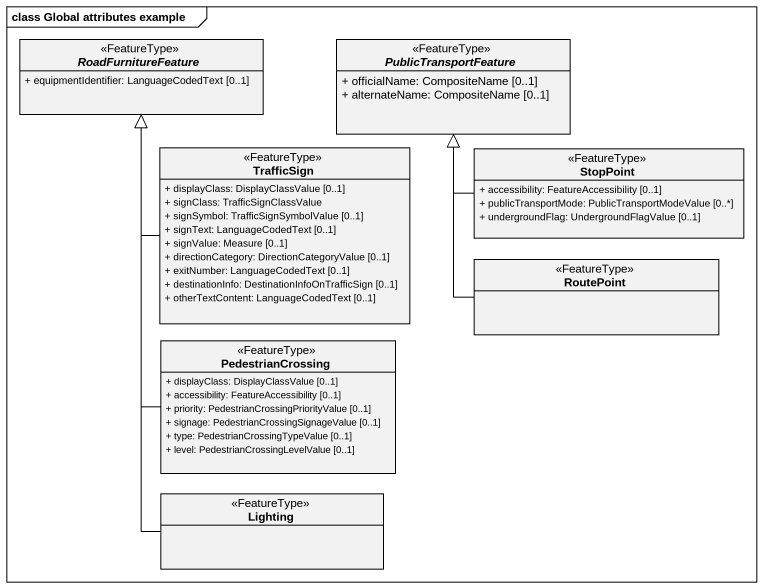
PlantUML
@startuml
mainframe class Global attributes example
hide circle
hide empty members
skinparam classAttributeIconSize 0
abstract class RoadFurnitureFeature <<FeatureType>> {
  + equipmentIdentifier: LanguageCodedText [0..1]
}
abstract class PublicTransportFeature <<FeatureType>> {
  + officialName: CompositeName [0..1]
  + alternateName: CompositeName [0..1]
}
class TrafficSign <<FeatureType>> {
  + displayClass: DisplayClassValue [0..1]
  + signClass: TrafficSignClassValue
  + signSymbol: TrafficSignSymbolValue [0..1]
  + signText: LanguageCodedText [0..1]
  + signValue: Measure [0..1]
  + directionCategory: DirectionCategoryValue [0..1]
  + exitNumber: LanguageCodedText [0..1]
  + destinationInfo: DestinationInfoOnTrafficSign [0..1]
  + otherTextContent: LanguageCodedText [0..1]
}
class StopPoint <<FeatureType>> {
  + accessibility: FeatureAccessibility [0..1]
  + publicTransportMode: PublicTransportModeValue [0..*]
  + undergroundFlag: UndergroundFlagValue [0..1]
}
class RoutePoint <<FeatureType>>
class PedestrianCrossing <<FeatureType>> {
  + displayClass: DisplayClassValue [0..1]
  + accessibility: FeatureAccessibility [0..1]
  + priority: PedestrianCrossingPriorityValue [0..1]
  + signage: PedestrianCrossingSignageValue [0..1]
  + type: PedestrianCrossingTypeValue [0..1]
  + level: PedestrianCrossingLevelValue [0..1]
}
class Lighting <<FeatureType>>
TrafficSign -up-|> RoadFurnitureFeature
StopPoint -up-|> PublicTransportFeature
RoutePoint -up-|> PublicTransportFeature
PedestrianCrossing -up-|> RoadFurnitureFeature
Lighting -up-|> RoadFurnitureFeature
@enduml
